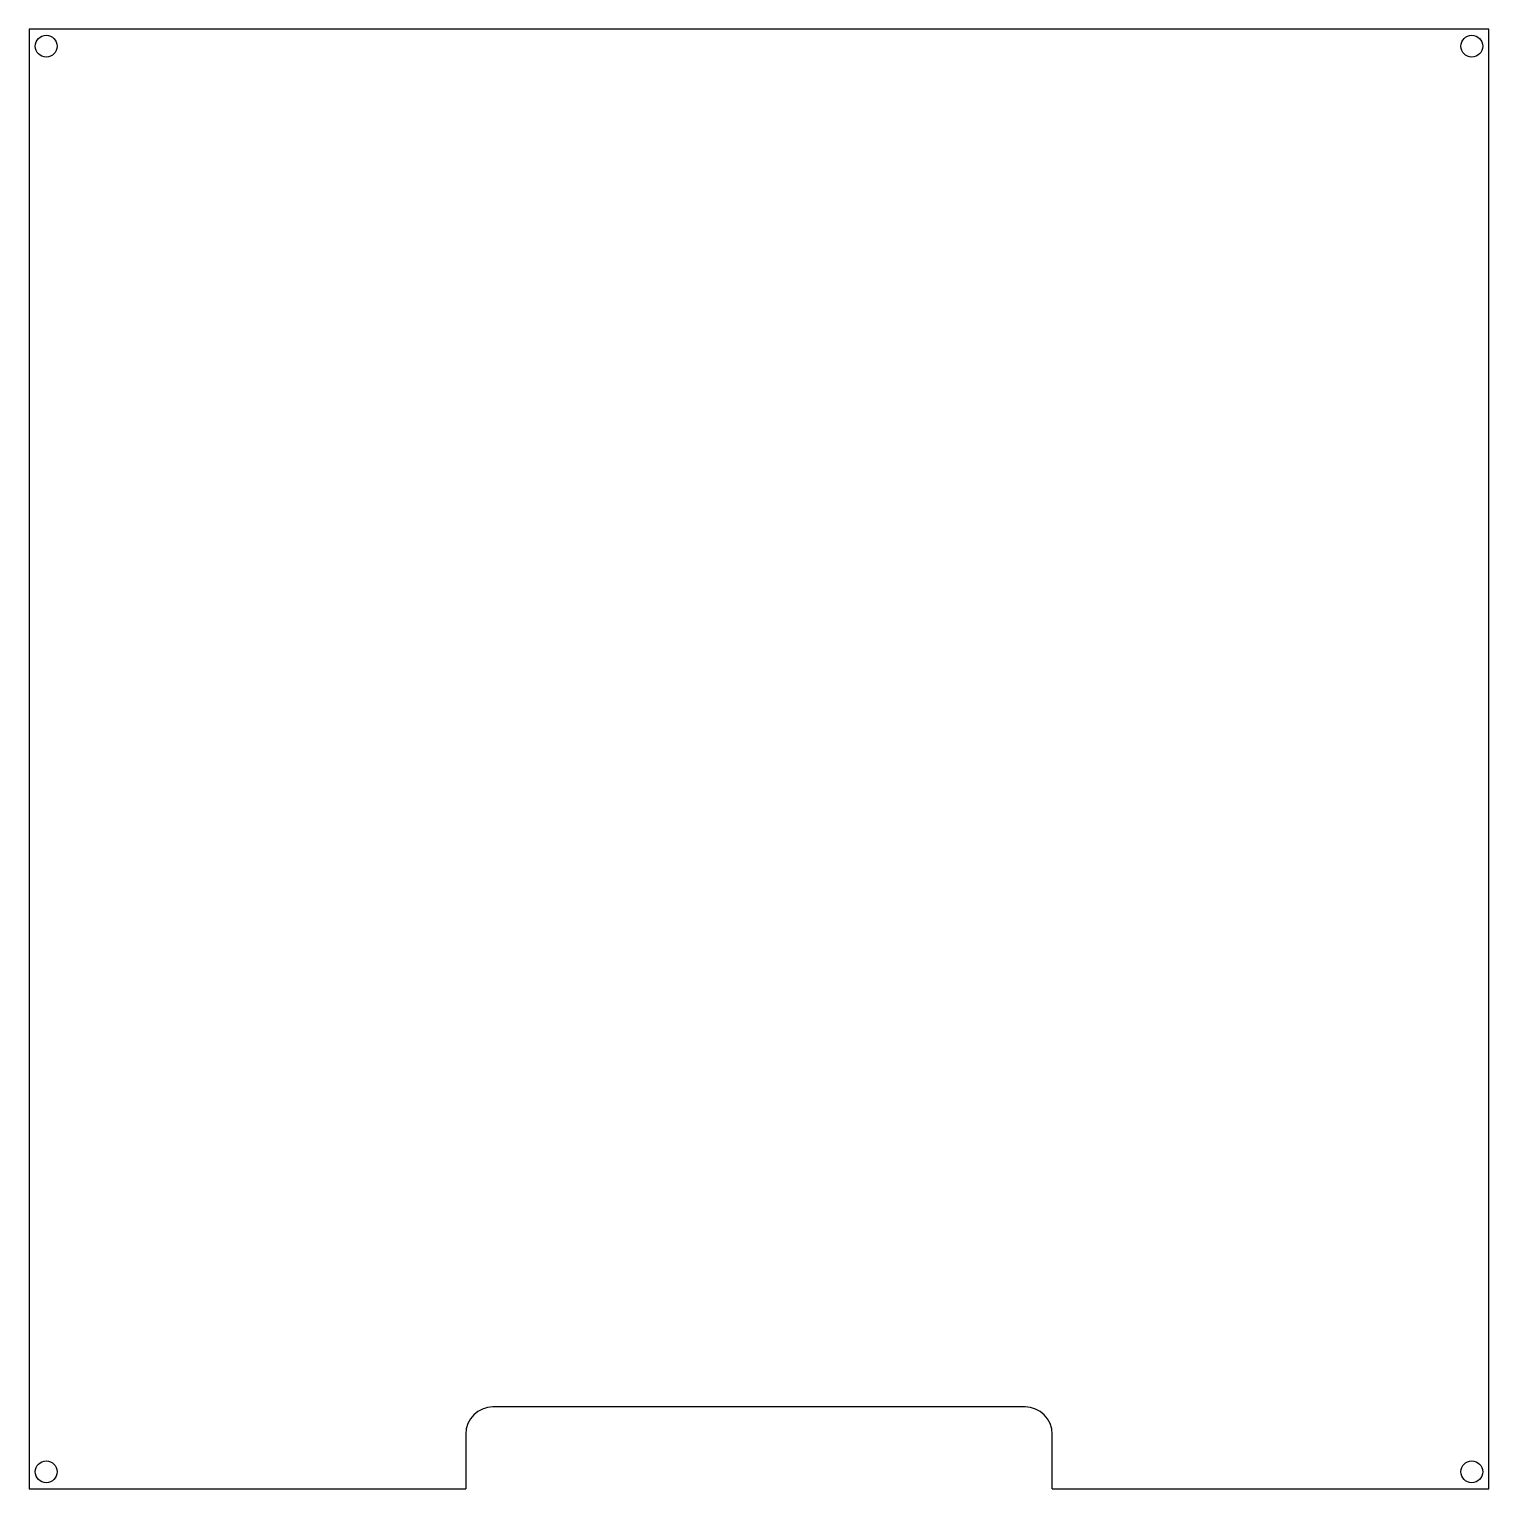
# Model space of a CAD drawing. Extents: x -107 to 107, y -107 to 107.
import ezdxf

# ---------------------------------------------------------------- set-up
doc = ezdxf.new("R2010")
doc.units = 0
doc.layers.get('0').update_dxf_attribs({"linetype": 'CONTINUOUS'})

msp = doc.modelspace()

# ---------------------------------------------------------------- linework, layer by layer
at = {"color": 7, "linetype": 'CONTINUOUS'}
for p, q in [((-107, 107), (-107, -107)), ((107, 107), (-107, 107)), ((107, -107), (107, 107)), ((39, -95), (-39, -95)), ((-43, -99), (-43, -107)), ((43, -107), (43, -99)), ((-107, -107), (-43, -107)), ((43, -107), (107, -107))]:
    msp.add_line(p, q, dxfattribs=at)
for centre in [(-104.5, 104.5), (104.5, 104.5), (-104.5, -104.5), (104.5, -104.5)]:
    msp.add_circle(centre, 1.6, dxfattribs=at)
for centre, start, end in [((-39, -99), 90, 180), ((39, -99), 0, 90)]:
    msp.add_arc(centre, 4, start, end, dxfattribs=at)

doc.saveas('drawing.dxf')
